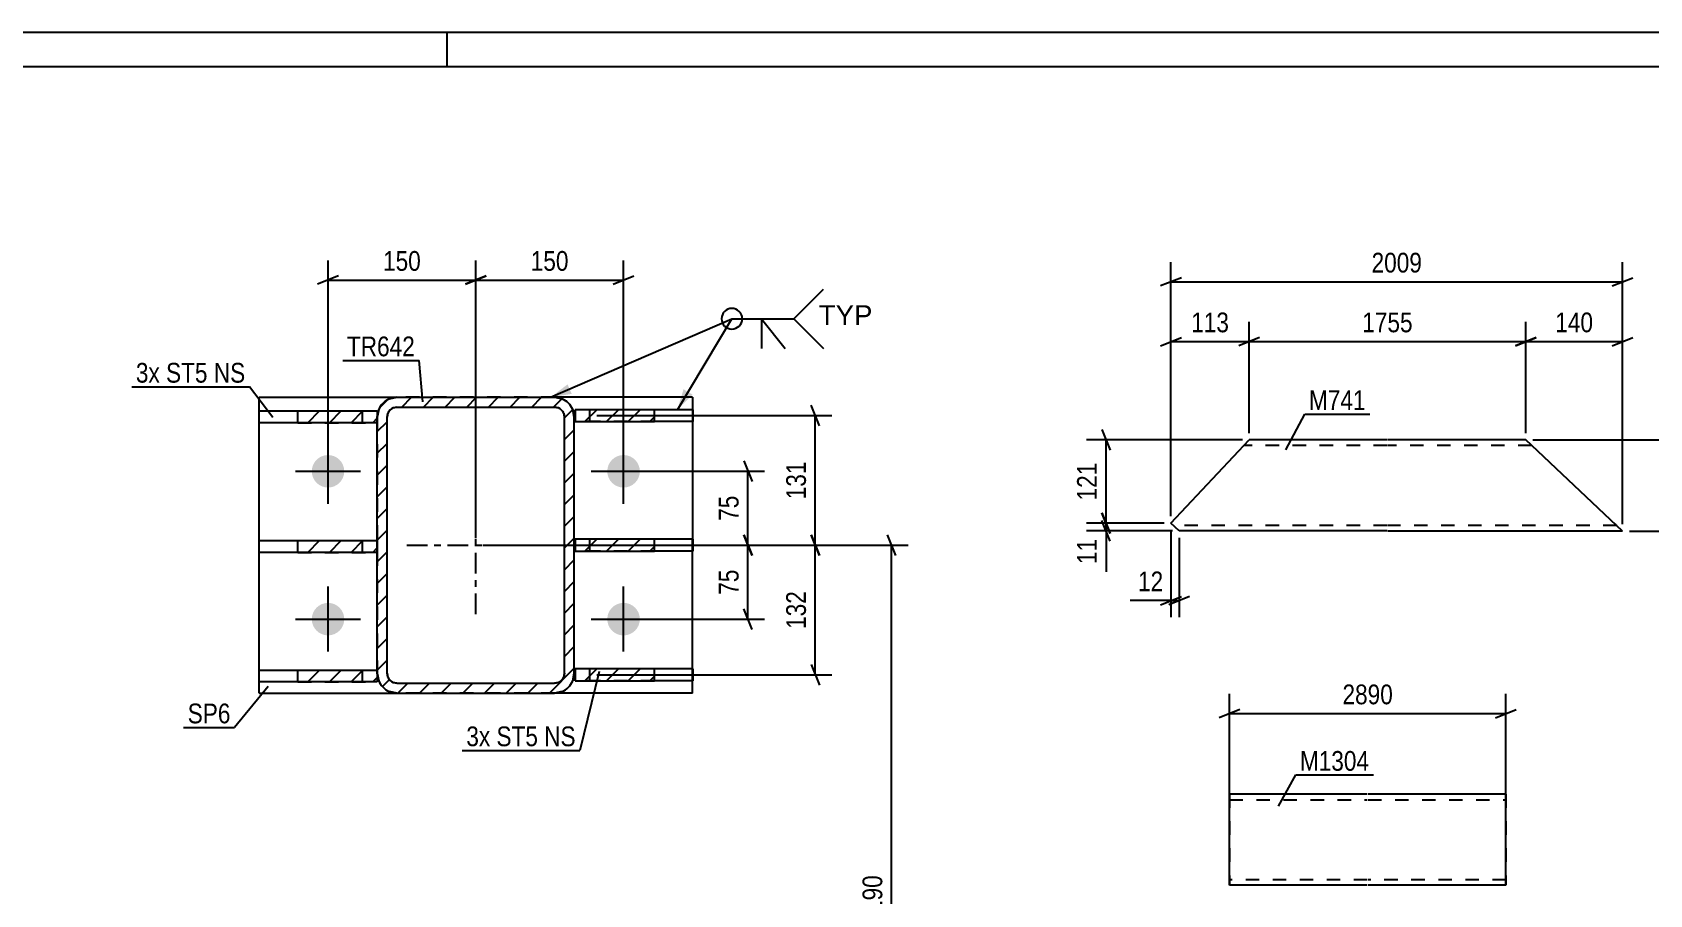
# Model space of a CAD drawing. Header units: millimetres. Extents: x 0 to 841, y 0 to 594.
# Drawn here: x 360.8 to 595.4, y 469 to 594 of the extents above; entities that cross this region are included whole.
import ezdxf

# ---------------------------------------------------------------- set-up
doc = ezdxf.new("R2010")
doc.units = ezdxf.units.MM
doc.linetypes.add('DXK_LINE_DOT2', pattern=[3.9198, 1.9599, -1.9599])
doc.linetypes.add('DXK_LINE_DOT3', pattern=[5.9187, 2.979, -0.9799, 0.9799, -0.9799])
doc.styles.add('Arial', font='ARIAL.TTF', dxfattribs={"height": 0.2})
doc.styles.add('Arial Narrow', font='ARIALN.TTF', dxfattribs={"height": 0.2})

# ---------------------------------------------------------------- blocks, each defined once
blk = doc.blocks.new('Unknown-761543589-1133 - 10020')
at = {"color": 5, "linetype": 'Continuous'}
for p, q in [((841, 594), (0, 594)), ((421, 589), (421, 594)), ((836, 589), (5, 589))]:
    blk.add_line(p, q, dxfattribs=at)
blk = doc.blocks.new('Part-761543589-3936 - 3918')
at = {"color": 2, "linetype": 'Continuous'}
for p, q in [((393.7, 498.24), (393.7, 541.1)), ((393.7, 541.1), (413.7, 541.1)), ((456.56, 541.1), (436.56, 541.1)), ((456.56, 541.1), (456.56, 539.31)), ((456.56, 537.6), (456.56, 520.52)), ((456.56, 501.74), (456.56, 518.81)), ((456.56, 498.24), (456.56, 500.02)), ((393.7, 498.24), (413.7, 498.24)), ((456.56, 498.24), (436.56, 498.24))]:
    blk.add_line(p, q, dxfattribs=at)
at = {"color": 7, "linetype": 'DXK_LINE_DOT2'}
for p, q in [((436.56, 541.1), (413.7, 541.1)), ((456.56, 541.1), (456.56, 518.81)), ((456.56, 539.31), (456.56, 537.6)), ((456.56, 518.81), (456.56, 520.52)), ((456.56, 500.02), (456.56, 501.74)), ((436.56, 498.24), (413.7, 498.24))]:
    blk.add_line(p, q, dxfattribs=at)
blk = doc.blocks.new('Part-761543589-4037 - 3918')
at = {"linetype": 'Continuous'}
h = blk.add_hatch(dxfattribs=at)
h.set_pattern_fill('', scale=0.7, style=0, pattern_type=0)
h.set_pattern_definition([(45, (439.2006, 539.3332), (-1.57154, 1.57154), [])])
h.paths.add_polyline_path([(439.42, 538.24), (439.2, 539.33), (438.58, 540.26), (437.65, 540.88), (436.56, 541.1), (413.7, 541.1), (412.61, 540.88), (411.68, 540.26), (411.06, 539.33), (410.85, 538.24), (410.85, 501.1), (411.06, 500), (411.68, 499.08), (412.61, 498.46), (413.7, 498.24), (436.56, 498.24), (437.65, 498.46), (438.58, 499.08), (439.2, 500), (439.42, 501.1)])
h.paths.add_polyline_path([(437.88, 500.55), (437.57, 500.09), (437.11, 499.78), (436.56, 499.67), (413.7, 499.67), (413.16, 499.78), (412.69, 500.09), (412.38, 500.55), (412.28, 501.1), (412.28, 538.24), (412.38, 538.79), (412.69, 539.25), (413.16, 539.56), (413.7, 539.67), (436.56, 539.67), (437.11, 539.56), (437.57, 539.25), (437.88, 538.79), (437.99, 538.24), (437.99, 501.1)])
at = {"color": 7, "linetype": 'DXK_LINE_DOT2'}
for p, q in [((412.61, 540.88), (413.7, 541.1)), ((413.7, 539.67), (413.16, 539.56)), ((413.7, 541.1), (436.56, 541.1)), ((413.7, 539.67), (436.56, 539.67)), ((436.56, 541.1), (437.65, 540.88)), ((437.11, 539.56), (436.56, 539.67)), ((410.85, 538.24), (411.06, 539.33)), ((410.85, 538.24), (410.85, 501.1)), ((412.38, 538.79), (412.28, 538.24)), ((412.28, 501.1), (412.28, 538.24)), ((437.99, 538.24), (437.88, 538.79)), ((437.99, 501.1), (437.99, 538.24)), ((439.2, 539.33), (439.42, 538.24)), ((439.42, 501.1), (439.42, 538.24)), ((411.06, 500), (410.85, 501.1)), ((412.28, 501.1), (412.38, 500.55)), ((413.16, 499.78), (413.7, 499.67)), ((413.7, 499.67), (436.56, 499.67)), ((436.56, 499.67), (437.11, 499.78)), ((437.88, 500.55), (437.99, 501.1)), ((439.42, 501.1), (439.2, 500)), ((413.7, 498.24), (412.61, 498.46)), ((413.7, 498.24), (436.56, 498.24)), ((437.65, 498.46), (436.56, 498.24))]:
    blk.add_line(p, q, dxfattribs=at)
at = {"color": 2, "linetype": 'Continuous'}
for p, q in [((413.7, 541.1), (412.61, 540.88)), ((413.16, 539.56), (413.7, 539.67)), ((413.7, 541.1), (436.56, 541.1)), ((413.7, 539.67), (436.56, 539.67)), ((437.65, 540.88), (436.56, 541.1)), ((436.56, 539.67), (437.11, 539.56)), ((411.06, 539.33), (410.85, 538.24)), ((410.85, 501.1), (410.85, 538.24)), ((412.28, 538.24), (412.38, 538.79)), ((412.28, 501.1), (412.28, 538.24)), ((437.88, 538.79), (437.99, 538.24)), ((437.99, 501.1), (437.99, 538.24)), ((439.42, 538.24), (439.2, 539.33)), ((439.42, 501.1), (439.42, 538.24)), ((410.85, 501.1), (411.06, 500)), ((412.38, 500.55), (412.28, 501.1)), ((413.7, 499.67), (413.16, 499.78)), ((413.7, 499.67), (436.56, 499.67)), ((437.11, 499.78), (436.56, 499.67)), ((437.99, 501.1), (437.88, 500.55)), ((439.2, 500), (439.42, 501.1)), ((412.61, 498.46), (413.7, 498.24)), ((413.7, 498.24), (436.56, 498.24)), ((436.56, 498.24), (437.65, 498.46))]:
    blk.add_line(p, q, dxfattribs=at)
at = {"color": 7, "linetype": 'DXK_LINE_DOT3'}
for p, q in [((425.13, 509.67), (425.13, 529.67)), ((415.13, 519.67), (435.13, 519.67))]:
    blk.add_line(p, q, dxfattribs=at)
at = {"color": 7, "linetype": 'DXK_LINE_DOT2'}
for centre, radius, start, end in [((413.7, 538.24), 2.86, 112.5, 157.5), ((413.7, 538.24), 1.43, 112.5, 157.5), ((436.56, 538.24), 1.43, 22.5, 67.5), ((436.56, 538.24), 2.86, 22.5, 67.5), ((413.7, 501.1), 2.86, 202.5, 247.5), ((413.7, 501.1), 1.43, 202.5, 247.5), ((436.56, 501.1), 1.43, 292.5, 337.5), ((436.56, 501.1), 2.86, 292.5, 337.5)]:
    blk.add_arc(centre, radius, start, end, dxfattribs=at)
at = {"color": 2, "linetype": 'Continuous'}
for centre, radius, start, end in [((413.7, 538.24), 2.86, 112.5, 157.5), ((413.7, 538.24), 1.43, 112.5, 157.5), ((436.56, 538.24), 1.43, 22.5, 67.5), ((436.56, 538.24), 2.86, 22.5, 67.5), ((413.7, 501.1), 2.86, 202.5, 247.5), ((413.7, 501.1), 1.43, 202.5, 247.5), ((436.56, 501.1), 1.43, 292.5, 337.5), ((436.56, 501.1), 2.86, 292.5, 337.5)]:
    blk.add_arc(centre, radius, start, end, dxfattribs=at)
blk = doc.blocks.new('Part-761543589-4013 - 3918')
at = {"linetype": 'Continuous'}
h = blk.add_hatch(dxfattribs=at)
h.set_pattern_fill('', scale=0.7, style=0, pattern_type=0)
h.set_pattern_definition([(45, (439.528, 520.5248), (-1.57154, 1.57154), [])])
h.paths.add_polyline_path([(451.04, 520.52), (439.53, 520.52), (439.53, 518.81), (451.04, 518.81)])
at = {"color": 7, "linetype": 'DXK_LINE_DOT2'}
for p, q in [((439.53, 518.81), (439.53, 520.52)), ((451.04, 520.52), (439.53, 520.52)), ((451.04, 518.81), (439.53, 518.81)), ((441.67, 518.81), (441.67, 520.52))]:
    blk.add_line(p, q, dxfattribs=at)
at = {"color": 2, "linetype": 'Continuous'}
for p, q in [((451.04, 520.52), (439.53, 520.52)), ((439.53, 520.52), (439.53, 518.81)), ((439.53, 518.81), (451.04, 518.81)), ((456.67, 520.52), (451.04, 520.52)), ((451.04, 518.81), (451.04, 520.52)), ((456.67, 518.81), (451.04, 518.81)), ((456.67, 518.81), (456.67, 520.52))]:
    blk.add_line(p, q, dxfattribs=at)
blk = doc.blocks.new('Bolt-761543589-4026 - 3918')
at = {"linetype": 'Continuous'}
for points in [[(401.35, 530.38, -1), (406.06, 530.38, -1)], [(444.2, 530.38, -1), (448.92, 530.38, -1)], [(401.35, 508.95, -1), (406.06, 508.95, -1)], [(444.2, 508.95, -1), (448.92, 508.95, -1)]]:
    blk.add_hatch(color=1, dxfattribs=at).paths.add_polyline_path(points)
at = {"color": 1, "linetype": 'Continuous'}
for p, q in [((403.7, 525.67), (403.7, 535.1)), ((446.56, 525.67), (446.56, 535.1)), ((398.99, 530.38), (408.42, 530.38)), ((441.85, 530.38), (451.28, 530.38)), ((403.7, 504.24), (403.7, 513.67)), ((446.56, 504.24), (446.56, 513.67)), ((398.99, 508.95), (408.42, 508.95)), ((441.85, 508.95), (451.28, 508.95))]:
    blk.add_line(p, q, dxfattribs=at)
blk = doc.blocks.new('Part-761543589-4068 - 3918')
at = {"linetype": 'Continuous'}
h = blk.add_hatch(dxfattribs=at)
h.set_pattern_fill('', scale=0.7, style=0, pattern_type=0)
h.set_pattern_definition([(45, (399.3396, 501.5534), (-1.57154, 1.57154), [])])
h.paths.add_polyline_path([(410.85, 501.55), (399.34, 501.55), (399.34, 499.84), (410.85, 499.84)])
at = {"color": 2, "linetype": 'Continuous'}
for p, q in [((393.7, 501.55), (399.34, 501.55)), ((393.7, 499.84), (393.7, 501.55)), ((399.34, 499.84), (393.7, 499.84)), ((399.34, 501.55), (410.85, 501.55)), ((399.34, 499.84), (399.34, 501.55)), ((410.85, 499.84), (399.34, 499.84)), ((410.85, 501.55), (410.85, 499.84))]:
    blk.add_line(p, q, dxfattribs=at)
at = {"color": 7, "linetype": 'DXK_LINE_DOT2'}
for p, q in [((399.34, 501.55), (410.85, 501.55)), ((399.34, 499.84), (410.85, 499.84)), ((408.7, 499.84), (408.7, 501.55)), ((410.85, 501.55), (410.85, 499.84))]:
    blk.add_line(p, q, dxfattribs=at)
blk = doc.blocks.new('Part-761543589-4073 - 3918')
at = {"linetype": 'Continuous'}
h = blk.add_hatch(dxfattribs=at)
h.set_pattern_fill('', scale=0.7, style=0, pattern_type=0)
h.set_pattern_definition([(45, (399.3396, 539.1248), (-1.57154, 1.57154), [])])
h.paths.add_polyline_path([(410.85, 539.12), (399.34, 539.12), (399.34, 537.41), (410.85, 537.41)])
at = {"color": 2, "linetype": 'Continuous'}
for p, q in [((393.7, 539.12), (399.34, 539.12)), ((393.7, 537.41), (393.7, 539.12)), ((399.34, 537.41), (393.7, 537.41)), ((399.34, 539.12), (410.85, 539.12)), ((399.34, 537.41), (399.34, 539.12)), ((410.85, 537.41), (399.34, 537.41)), ((410.85, 539.12), (410.85, 537.41))]:
    blk.add_line(p, q, dxfattribs=at)
at = {"color": 7, "linetype": 'DXK_LINE_DOT2'}
for p, q in [((399.34, 539.12), (410.85, 539.12)), ((399.34, 537.41), (410.85, 537.41)), ((408.7, 537.41), (408.7, 539.12)), ((410.85, 539.12), (410.85, 537.41))]:
    blk.add_line(p, q, dxfattribs=at)
blk = doc.blocks.new('Part-761543589-4078 - 3918')
at = {"linetype": 'Continuous'}
h = blk.add_hatch(dxfattribs=at)
h.set_pattern_fill('', scale=0.7, style=0, pattern_type=0)
h.set_pattern_definition([(45, (399.3396, 520.3391), (-1.57154, 1.57154), [])])
h.paths.add_polyline_path([(410.85, 520.34), (399.34, 520.34), (399.34, 518.62), (410.85, 518.62)])
at = {"color": 2, "linetype": 'Continuous'}
for p, q in [((393.7, 520.34), (399.34, 520.34)), ((393.7, 518.62), (393.7, 520.34)), ((399.34, 518.62), (393.7, 518.62)), ((399.34, 520.34), (410.85, 520.34)), ((399.34, 518.62), (399.34, 520.34)), ((410.85, 518.62), (399.34, 518.62)), ((410.85, 520.34), (410.85, 518.62))]:
    blk.add_line(p, q, dxfattribs=at)
at = {"color": 7, "linetype": 'DXK_LINE_DOT2'}
for p, q in [((399.34, 520.34), (410.85, 520.34)), ((399.34, 518.62), (410.85, 518.62)), ((408.7, 518.62), (408.7, 520.34)), ((410.85, 520.34), (410.85, 518.62))]:
    blk.add_line(p, q, dxfattribs=at)
blk = doc.blocks.new('Part-761543589-4083 - 3918')
at = {"linetype": 'Continuous'}
h = blk.add_hatch(dxfattribs=at)
h.set_pattern_fill('', scale=0.7, style=0, pattern_type=0)
h.set_pattern_definition([(45, (439.528, 501.7391), (-1.57154, 1.57154), [])])
h.paths.add_polyline_path([(451.04, 501.74), (439.53, 501.74), (439.53, 500.02), (451.04, 500.02)])
at = {"color": 7, "linetype": 'DXK_LINE_DOT2'}
for p, q in [((439.53, 500.02), (439.53, 501.74)), ((451.04, 501.74), (439.53, 501.74)), ((451.04, 500.02), (439.53, 500.02)), ((441.67, 500.02), (441.67, 501.74))]:
    blk.add_line(p, q, dxfattribs=at)
at = {"color": 2, "linetype": 'Continuous'}
for p, q in [((451.04, 501.74), (439.53, 501.74)), ((439.53, 501.74), (439.53, 500.02)), ((439.53, 500.02), (451.04, 500.02)), ((456.67, 501.74), (451.04, 501.74)), ((451.04, 500.02), (451.04, 501.74)), ((456.67, 500.02), (451.04, 500.02)), ((456.67, 500.02), (456.67, 501.74))]:
    blk.add_line(p, q, dxfattribs=at)
blk = doc.blocks.new('Part-761543589-4088 - 3918')
at = {"linetype": 'Continuous'}
h = blk.add_hatch(dxfattribs=at)
h.set_pattern_fill('', scale=0.7, style=0, pattern_type=0)
h.set_pattern_definition([(45, (439.528, 539.3105), (-1.57154, 1.57154), [])])
h.paths.add_polyline_path([(451.04, 539.31), (439.53, 539.31), (439.53, 537.6), (451.04, 537.6)])
at = {"color": 7, "linetype": 'DXK_LINE_DOT2'}
for p, q in [((439.53, 537.6), (439.53, 539.31)), ((451.04, 539.31), (439.53, 539.31)), ((451.04, 537.6), (439.53, 537.6)), ((441.67, 537.6), (441.67, 539.31))]:
    blk.add_line(p, q, dxfattribs=at)
at = {"color": 2, "linetype": 'Continuous'}
for p, q in [((451.04, 539.31), (439.53, 539.31)), ((439.53, 539.31), (439.53, 537.6)), ((439.53, 537.6), (451.04, 537.6)), ((456.67, 539.31), (451.04, 539.31)), ((451.04, 537.6), (451.04, 539.31)), ((456.67, 537.6), (451.04, 537.6)), ((456.67, 537.6), (456.67, 539.31))]:
    blk.add_line(p, q, dxfattribs=at)
blk = doc.blocks.new('Part-761543589-2604 - 2588')
at = {"color": 2, "linetype": 'Continuous'}
for p, q in [((525.95, 522.86), (537.3, 534.93)), ((557.3, 534.93), (537.3, 534.93)), ((577.4, 534.92), (557.4, 534.92)), ((591.44, 521.72), (577.4, 534.92)), ((527.15, 521.73), (525.95, 522.86)), ((557.3, 521.73), (527.15, 521.73)), ((591.44, 521.72), (557.4, 521.72))]:
    blk.add_line(p, q, dxfattribs=at)
at = {"color": 7, "linetype": 'DXK_LINE_DOT2'}
for p, q in [((557.3, 534.13), (536.55, 534.13)), ((578.25, 534.12), (557.4, 534.12)), ((557.3, 522.53), (526.3, 522.53)), ((590.59, 522.52), (557.4, 522.52)), ((590.34, 522.76), (590.39, 522.71)), ((590.52, 522.59), (590.59, 522.52))]:
    blk.add_line(p, q, dxfattribs=at)
blk = doc.blocks.new('Part-761543589-2388 - 2372')
at = {"color": 2, "linetype": 'Continuous'}
for p, q in [((534.42, 470.37), (534.42, 483.57)), ((534.42, 483.57), (534.42, 483.57)), ((554.42, 483.57), (534.42, 483.57)), ((574.52, 483.57), (554.52, 483.57)), ((574.52, 470.37), (574.52, 483.57)), ((534.42, 470.37), (534.42, 470.37)), ((554.42, 470.37), (534.42, 470.37)), ((574.52, 470.37), (554.52, 470.37))]:
    blk.add_line(p, q, dxfattribs=at)
at = {"color": 7, "linetype": 'DXK_LINE_DOT2'}
for p, q in [((534.42, 483.57), (534.42, 470.37)), ((574.52, 483.57), (574.52, 483.57)), ((574.52, 483.57), (574.52, 470.37)), ((534.42, 482.77), (534.42, 482.77)), ((534.42, 482.77), (554.42, 482.77)), ((554.52, 482.77), (574.52, 482.77)), ((534.42, 471.17), (534.42, 471.17)), ((554.42, 471.17), (534.42, 471.17)), ((574.52, 471.17), (554.52, 471.17)), ((574.52, 470.37), (574.52, 470.37))]:
    blk.add_line(p, q, dxfattribs=at)
blk = doc.blocks.new('StraightDimension-761543589-8676 - 3918')
at = {"color": 7, "linetype": 'Continuous'}
for p, q in [((403.7, 531.38), (403.7, 560.94)), ((425.13, 520.67), (425.13, 560.94)), ((405.2, 558.69), (402.2, 557.49)), ((423.63, 557.49), (426.63, 558.69)), ((403.7, 558.09), (425.13, 558.09))]:
    blk.add_line(p, q, dxfattribs=at)
at = {"color": 0}
blk.add_wipeout([(417.76, 558.84), (417.76, 563.04), (411.08, 563.04), (411.08, 558.84)], dxfattribs=at)
at = {"color": 3, "style": 'Arial Narrow'}
blk.add_text('150', height=2.863, dxfattribs=at).set_placement((411.68, 559.44))
blk = doc.blocks.new('StraightDimension-761543589-4115 - 3918')
at = {"color": 7, "linetype": 'Continuous'}
for p, q in [((486.03, 518.17), (484.83, 521.17)), ((426.13, 519.67), (487.83, 519.67)), ((485.43, 416.71), (485.43, 519.67)), ((484.83, 418.21), (486.03, 415.21)), ((426.13, 416.71), (487.83, 416.71))]:
    blk.add_line(p, q, dxfattribs=at)
at = {"color": 0}
blk.add_wipeout([(484.68, 472.45), (480.48, 472.45), (480.48, 463.93), (484.68, 463.93)], dxfattribs=at)
at = {"color": 3, "style": 'Arial Narrow'}
blk.add_text('3190', height=2.863, rotation=90.0002, dxfattribs=at).set_placement((484.08, 464.53))
blk = doc.blocks.new('StraightDimension-761543589-4132 - 3918')
at = {"color": 7, "linetype": 'Continuous'}
for p, q in [((474.96, 518.17), (473.76, 521.17)), ((440.53, 519.67), (476.76, 519.67)), ((474.36, 500.88), (474.36, 519.67)), ((473.76, 502.38), (474.96, 499.38)), ((442.67, 500.88), (476.76, 500.88))]:
    blk.add_line(p, q, dxfattribs=at)
at = {"color": 0}
blk.add_wipeout([(473.61, 513.62), (469.41, 513.62), (469.41, 506.93), (473.61, 506.93)], dxfattribs=at)
at = {"color": 3, "style": 'Arial Narrow'}
blk.add_text('132', height=2.863, rotation=90.0002, dxfattribs=at).set_placement((473.01, 507.53))
blk = doc.blocks.new('StraightDimension-761543589-4333 - 3918')
at = {"color": 7, "linetype": 'Continuous'}
for p, q in [((447.56, 530.38), (466.99, 530.38)), ((463.99, 531.88), (465.19, 528.88)), ((464.59, 519.67), (464.59, 530.38)), ((465.19, 518.17), (463.99, 521.17)), ((426.13, 519.67), (466.99, 519.67))]:
    blk.add_line(p, q, dxfattribs=at)
at = {"color": 0}
blk.add_wipeout([(463.84, 527.45), (459.64, 527.45), (459.64, 522.6), (463.84, 522.6)], dxfattribs=at)
at = {"color": 3, "style": 'Arial Narrow'}
blk.add_text('75', height=2.863, rotation=90.0002, dxfattribs=at).set_placement((463.24, 523.2))
blk = doc.blocks.new('StraightDimension-761543589-4127 - 3918')
at = {"color": 7, "linetype": 'Continuous'}
for p, q in [((474.96, 536.95), (473.76, 539.95)), ((442.67, 538.45), (476.76, 538.45)), ((474.36, 519.67), (474.36, 538.45)), ((473.76, 521.17), (474.96, 518.17)), ((440.53, 519.67), (476.76, 519.67))]:
    blk.add_line(p, q, dxfattribs=at)
at = {"color": 0}
blk.add_wipeout([(473.61, 532.4), (469.41, 532.4), (469.41, 525.72), (473.61, 525.72)], dxfattribs=at)
at = {"color": 3, "style": 'Arial Narrow'}
blk.add_text('131', height=2.863, rotation=90.0002, dxfattribs=at).set_placement((473.01, 526.32))
blk = doc.blocks.new('StraightDimension-761543589-8675 - 3918')
at = {"color": 7, "linetype": 'Continuous'}
for p, q in [((425.13, 520.67), (425.13, 560.94)), ((446.56, 531.38), (446.56, 560.94)), ((426.63, 558.69), (423.63, 557.49)), ((445.06, 557.49), (448.06, 558.69)), ((425.13, 558.09), (446.56, 558.09))]:
    blk.add_line(p, q, dxfattribs=at)
at = {"color": 0}
blk.add_wipeout([(439.19, 558.84), (439.19, 563.04), (432.5, 563.04), (432.5, 558.84)], dxfattribs=at)
at = {"color": 3, "style": 'Arial Narrow'}
blk.add_text('150', height=2.863, dxfattribs=at).set_placement((433.1, 559.44))
blk = doc.blocks.new('StraightDimension-761543589-4321 - 3918')
at = {"color": 7, "linetype": 'Continuous'}
for p, q in [((463.99, 521.17), (465.19, 518.17)), ((426.13, 519.67), (466.99, 519.67)), ((464.59, 508.95), (464.59, 519.67)), ((447.56, 508.95), (466.99, 508.95)), ((465.19, 507.45), (463.99, 510.45))]:
    blk.add_line(p, q, dxfattribs=at)
at = {"color": 0}
blk.add_wipeout([(463.84, 516.74), (459.64, 516.74), (459.64, 511.88), (463.84, 511.88)], dxfattribs=at)
at = {"color": 3, "style": 'Arial Narrow'}
blk.add_text('75', height=2.863, rotation=90.0002, dxfattribs=at).set_placement((463.24, 512.48))
blk = doc.blocks.new('StraightDimension-761543589-2697 - 2588')
at = {"color": 7, "linetype": 'Continuous'}
for p, q in [((525.95, 523.86), (525.95, 560.69)), ((591.44, 522.72), (591.44, 560.69)), ((527.45, 558.44), (524.45, 557.24)), ((589.94, 557.24), (592.94, 558.44)), ((525.95, 557.84), (591.44, 557.84))]:
    blk.add_line(p, q, dxfattribs=at)
at = {"color": 0}
blk.add_wipeout([(562.95, 558.59), (562.95, 562.79), (554.44, 562.79), (554.44, 558.59)], dxfattribs=at)
at = {"color": 3, "style": 'Arial Narrow'}
blk.add_text('2009', height=2.863, dxfattribs=at).set_placement((555.04, 559.19))
blk = doc.blocks.new('StraightDimension-761543589-8928 - 2588')
at = {"color": 7, "linetype": 'Continuous'}
for p, q in [((536.3, 534.93), (513.69, 534.93)), ((515.94, 536.43), (517.14, 533.43)), ((516.54, 522.86), (516.54, 534.93)), ((517.14, 521.36), (515.94, 524.36)), ((524.95, 522.86), (513.69, 522.86))]:
    blk.add_line(p, q, dxfattribs=at)
at = {"color": 0}
blk.add_wipeout([(515.79, 532.23), (511.59, 532.23), (511.59, 525.55), (515.79, 525.55)], dxfattribs=at)
at = {"color": 3, "style": 'Arial Narrow'}
blk.add_text('121', height=2.863, rotation=90.0002, dxfattribs=at).set_placement((515.19, 526.15))
blk = doc.blocks.new('StraightDimension-761543589-2708 - 2588')
at = {"color": 7, "linetype": 'Continuous'}
for p, q in [((525.95, 521.86), (525.95, 509.24)), ((527.15, 520.73), (527.15, 509.24)), ((524.45, 511.04), (527.45, 512.24)), ((528.65, 512.24), (525.65, 511.04)), ((525.95, 511.64), (527.15, 511.64))]:
    blk.add_line(p, q, dxfattribs=at)
at = {"color": 0}
blk.add_wipeout([(525.43, 512.39), (525.43, 516.59), (520.57, 516.59), (520.57, 512.39)], dxfattribs=at)
at = {"color": 7, "linetype": 'Continuous'}
blk.add_line((525.95, 511.64), (520.04, 511.64), dxfattribs=at)
blk.add_line((525.95, 511.64), (520.04, 511.64), dxfattribs=at)
at = {"color": 3, "style": 'Arial Narrow'}
blk.add_text('12', height=2.863, dxfattribs=at).set_placement((521.17, 512.99))
blk = doc.blocks.new('StraightDimension-761543589-2636 - 2588')
at = {"color": 7, "linetype": 'Continuous'}
for p, q in [((525.95, 523.86), (525.95, 552.03)), ((537.3, 535.93), (537.3, 552.03)), ((524.45, 548.58), (527.45, 549.78)), ((525.95, 549.18), (537.3, 549.18)), ((538.8, 549.78), (535.8, 548.58))]:
    blk.add_line(p, q, dxfattribs=at)
at = {"color": 0}
blk.add_wipeout([(534.97, 549.93), (534.97, 554.13), (528.28, 554.13), (528.28, 549.93)], dxfattribs=at)
at = {"color": 3, "style": 'Arial Narrow'}
blk.add_text('113', height=2.863, dxfattribs=at).set_placement((528.88, 550.53))
blk = doc.blocks.new('StraightDimension-761543589-2620 - 2588')
at = {"color": 7, "linetype": 'Continuous'}
for p, q in [((537.3, 535.93), (537.3, 552.03)), ((577.4, 535.92), (577.4, 552.03)), ((538.8, 549.78), (535.8, 548.58)), ((537.3, 549.18), (577.4, 549.18)), ((575.9, 548.58), (578.9, 549.78))]:
    blk.add_line(p, q, dxfattribs=at)
at = {"color": 0}
blk.add_wipeout([(561.61, 549.93), (561.61, 554.13), (553.09, 554.13), (553.09, 549.93)], dxfattribs=at)
at = {"color": 3, "style": 'Arial Narrow'}
blk.add_text('1755', height=2.863, dxfattribs=at).set_placement((553.69, 550.53))
blk = doc.blocks.new('StraightDimension-761543589-2607 - 2588')
at = {"color": 7, "linetype": 'Continuous'}
for p, q in [((577.4, 535.92), (577.4, 552.03)), ((591.44, 522.72), (591.44, 552.03)), ((578.9, 549.78), (575.9, 548.58)), ((577.4, 549.18), (591.44, 549.18)), ((589.94, 548.58), (592.94, 549.78))]:
    blk.add_line(p, q, dxfattribs=at)
at = {"color": 0}
blk.add_wipeout([(587.76, 549.93), (587.76, 554.13), (581.08, 554.13), (581.08, 549.93)], dxfattribs=at)
at = {"color": 3, "style": 'Arial Narrow'}
blk.add_text('140', height=2.863, dxfattribs=at).set_placement((581.68, 550.53))
blk = doc.blocks.new('StraightDimension-761543589-2650 - 2588')
at = {"color": 7, "linetype": 'Continuous'}
for p, q in [((578.4, 534.92), (603.84, 534.92)), ((602.04, 533.42), (600.84, 536.42)), ((601.44, 521.72), (601.44, 534.92)), ((600.84, 523.22), (602.04, 520.22)), ((592.44, 521.72), (603.84, 521.72))]:
    blk.add_line(p, q, dxfattribs=at)
at = {"color": 0}
blk.add_wipeout([(600.69, 531.67), (596.49, 531.67), (596.49, 524.98), (600.69, 524.98)], dxfattribs=at)
at = {"color": 3, "style": 'Arial Narrow'}
blk.add_text('132', height=2.863, rotation=90.0002, dxfattribs=at).set_placement((600.09, 525.58))
blk = doc.blocks.new('StraightDimension-761543589-8929 - 2588')
at = {"color": 7, "linetype": 'Continuous'}
for p, q in [((515.94, 524.36), (517.14, 521.36)), ((517.14, 520.23), (515.94, 523.23)), ((524.95, 522.86), (513.69, 522.86)), ((526.15, 521.73), (513.69, 521.73)), ((516.54, 521.73), (516.54, 522.86))]:
    blk.add_line(p, q, dxfattribs=at)
at = {"color": 0}
blk.add_wipeout([(515.79, 521.2), (511.59, 521.2), (511.59, 516.34), (515.79, 516.34)], dxfattribs=at)
at = {"color": 7, "linetype": 'Continuous'}
blk.add_line((516.54, 521.73), (516.54, 515.82), dxfattribs=at)
blk.add_line((516.54, 521.73), (516.54, 515.82), dxfattribs=at)
at = {"color": 3, "style": 'Arial Narrow'}
blk.add_text('11', height=2.863, rotation=90.0002, dxfattribs=at).set_placement((515.19, 516.94))
blk = doc.blocks.new('StraightDimension-761543589-2391 - 2372')
at = {"color": 7, "linetype": 'Continuous'}
for p, q in [((534.42, 471.37), (534.42, 498.11)), ((574.52, 471.37), (574.52, 498.11)), ((535.92, 495.86), (532.92, 494.66)), ((534.42, 495.26), (574.52, 495.26)), ((573.02, 494.66), (576.02, 495.86))]:
    blk.add_line(p, q, dxfattribs=at)
at = {"color": 0}
blk.add_wipeout([(558.73, 496.01), (558.73, 500.21), (550.22, 500.21), (550.22, 496.01)], dxfattribs=at)
at = {"color": 3, "style": 'Arial Narrow'}
blk.add_text('2890', height=2.863, dxfattribs=at).set_placement((550.82, 496.61))
blk = doc.blocks.new('MarkSet-761543589-4482 - 3918')
at = {"color": 0}
blk.add_wipeout([(379.31, 543.23), (379.31, 546.23), (375.84, 546.23), (375.84, 543.23)], dxfattribs=at)
blk.add_wipeout([(379.31, 543.23), (379.31, 546.23), (375.84, 546.23), (375.84, 543.23)], dxfattribs=at)
blk.add_wipeout([(386.24, 543.23), (386.24, 546.23), (380.21, 546.23), (380.21, 543.23)], dxfattribs=at)
blk.add_wipeout([(386.24, 543.23), (386.24, 546.23), (380.21, 546.23), (380.21, 543.23)], dxfattribs=at)
at = {"color": 3, "style": 'Arial Narrow'}
blk.add_text('3x', height=2.863, dxfattribs=at).set_placement((375.84, 543.23))
at = {"color": 0}
blk.add_wipeout([(391.7, 543.23), (391.7, 546.23), (387.14, 546.23), (387.14, 543.23)], dxfattribs=at)
blk.add_wipeout([(391.7, 543.23), (391.7, 546.23), (387.14, 546.23), (387.14, 543.23)], dxfattribs=at)
at = {"color": 30, "linetype": 'Continuous'}
for p in [(375.24, 542.63), (395.72, 538.19)]:
    blk.add_line(p, (392.3, 542.63), dxfattribs=at)
at = {"color": 3, "style": 'Arial Narrow'}
for s, p in [('ST5', (380.21, 543.23)), ('NS', (387.14, 543.23))]:
    blk.add_text(s, height=2.863, dxfattribs=at).set_placement(p)
blk = doc.blocks.new('Mark-761543589-3932 - 3918')
at = {"color": 0}
blk.add_wipeout([(389.56, 493.85), (389.56, 496.85), (383.35, 496.85), (383.35, 493.85)], dxfattribs=at)
blk.add_wipeout([(389.56, 493.85), (389.56, 496.85), (383.35, 496.85), (383.35, 493.85)], dxfattribs=at)
at = {"color": 30, "linetype": 'Continuous'}
for p in [(395.03, 499.17), (382.75, 493.25)]:
    blk.add_line(p, (390.16, 493.25), dxfattribs=at)
at = {"color": 3, "style": 'Arial Narrow'}
blk.add_text('SP6', height=2.863, dxfattribs=at).set_placement((383.35, 493.85))
blk = doc.blocks.new('Mark-761543589-4033 - 3918')
at = {"color": 0}
blk.add_wipeout([(416.31, 547.05), (416.31, 550.05), (406.44, 550.05), (406.44, 547.05)], dxfattribs=at)
blk.add_wipeout([(416.31, 547.05), (416.31, 550.05), (406.44, 550.05), (406.44, 547.05)], dxfattribs=at)
at = {"color": 30, "linetype": 'Continuous'}
for p in [(405.84, 546.45), (417.45, 540.45)]:
    blk.add_line(p, (416.91, 546.45), dxfattribs=at)
at = {"color": 3, "style": 'Arial Narrow'}
blk.add_text('TR642', height=2.863, dxfattribs=at).set_placement((406.44, 547.05))
blk = doc.blocks.new('MarkSet-761543589-4475 - 3918')
at = {"color": 0}
blk.add_wipeout([(427.23, 490.53), (427.23, 493.53), (423.76, 493.53), (423.76, 490.53)], dxfattribs=at)
blk.add_wipeout([(427.23, 490.53), (427.23, 493.53), (423.76, 493.53), (423.76, 490.53)], dxfattribs=at)
blk.add_wipeout([(434.15, 490.53), (434.15, 493.53), (428.13, 493.53), (428.13, 490.53)], dxfattribs=at)
blk.add_wipeout([(434.15, 490.53), (434.15, 493.53), (428.13, 493.53), (428.13, 490.53)], dxfattribs=at)
at = {"color": 3, "style": 'Arial Narrow'}
blk.add_text('3x', height=2.863, dxfattribs=at).set_placement((423.76, 490.53))
at = {"color": 0}
blk.add_wipeout([(439.62, 490.53), (439.62, 493.53), (435.05, 493.53), (435.05, 490.53)], dxfattribs=at)
blk.add_wipeout([(439.62, 490.53), (439.62, 493.53), (435.05, 493.53), (435.05, 490.53)], dxfattribs=at)
at = {"color": 30, "linetype": 'Continuous'}
for p in [(443, 501.35), (423.16, 489.93)]:
    blk.add_line(p, (440.22, 489.93), dxfattribs=at)
at = {"color": 3, "style": 'Arial Narrow'}
for s, p in [('ST5', (428.13, 490.53)), ('NS', (435.05, 490.53))]:
    blk.add_text(s, height=2.863, dxfattribs=at).set_placement(p)
blk = doc.blocks.new('WeldMark-761543589-4345 - 3918')
at = {"linetype": 'Continuous'}
for points in [[(439.04, 541.6), (435.99, 541.1), (438.44, 542.98)], [(456.55, 541.5), (454.36, 539.31), (455.26, 542.27)]]:
    blk.add_hatch(color=30, dxfattribs=at).paths.add_polyline_path(points)
at = {"color": 30, "linetype": 'Continuous'}
for p, q in [((435.99, 541.1), (462.27, 552.49)), ((454.36, 539.31), (462.27, 552.49)), ((462.27, 552.49), (471.27, 552.49))]:
    blk.add_line(p, q, dxfattribs=at)
at = {"color": 3, "linetype": 'Continuous'}
for q in [(469.98, 548.2), (466.55, 548.2)]:
    blk.add_line((466.55, 552.49), q, dxfattribs=at)
for start, end in [(90, 270), (270, 90)]:
    blk.add_arc((462.27, 552.49), 1.5, start, end, dxfattribs=at)
at = {"color": 0, "linetype": 'Continuous'}
blk.add_wipeout([(482.64, 551.59), (482.64, 554.59), (474.87, 554.59), (474.87, 551.59)], dxfattribs=at)
blk.add_wipeout([(482.64, 551.59), (482.64, 554.59), (474.87, 554.59), (474.87, 551.59)], dxfattribs=at)
at = {"color": 3, "linetype": 'Continuous'}
for q in [(475.55, 556.77), (475.55, 548.2)]:
    blk.add_line((471.27, 552.49), q, dxfattribs=at)
at = {"color": 3, "linetype": 'Continuous', "style": 'Arial'}
blk.add_text('TYP', height=2.865, dxfattribs=at).set_placement((474.87, 551.59))
blk = doc.blocks.new('Mark-761543589-2600 - 2588')
at = {"color": 0}
blk.add_wipeout([(554.17, 539.25), (554.17, 542.25), (545.95, 542.25), (545.95, 539.25)], dxfattribs=at)
blk.add_wipeout([(554.17, 539.25), (554.17, 542.25), (545.95, 542.25), (545.95, 539.25)], dxfattribs=at)
at = {"color": 30, "linetype": 'Continuous'}
for p, q in [((542.59, 533.5), (545.35, 538.65)), ((545.35, 538.65), (554.77, 538.65))]:
    blk.add_line(p, q, dxfattribs=at)
at = {"color": 3, "style": 'Arial Narrow'}
blk.add_text('M741', height=2.863, dxfattribs=at).set_placement((545.95, 539.25))
blk = doc.blocks.new('Mark-761543589-2384 - 2372')
at = {"color": 0}
blk.add_wipeout([(554.7, 486.97), (554.7, 489.97), (544.64, 489.97), (544.64, 486.97)], dxfattribs=at)
blk.add_wipeout([(554.7, 486.97), (554.7, 489.97), (544.64, 489.97), (544.64, 486.97)], dxfattribs=at)
at = {"color": 30, "linetype": 'Continuous'}
for p, q in [((541.54, 481.86), (544.04, 486.37)), ((544.04, 486.37), (555.3, 486.37))]:
    blk.add_line(p, q, dxfattribs=at)
at = {"color": 3, "style": 'Arial Narrow'}
blk.add_text('M1304', height=2.863, dxfattribs=at).set_placement((544.64, 486.97))

msp = doc.modelspace()

# ---------------------------------------------------------------- block references
for name in ['Unknown-761543589-1133 - 10020', 'Part-761543589-3936 - 3918', 'Part-761543589-4037 - 3918', 'Part-761543589-4073 - 3918', 'Part-761543589-4088 - 3918', 'Bolt-761543589-4026 - 3918', 'Part-761543589-2604 - 2588', 'Part-761543589-4078 - 3918', 'Part-761543589-4013 - 3918', 'Part-761543589-4068 - 3918', 'Part-761543589-4083 - 3918', 'Part-761543589-2388 - 2372']:
    msp.add_blockref(name, (0, 0))

# ---------------------------------------------------------------- next in the draw order: block references
for name in ['StraightDimension-761543589-8676 - 3918', 'StraightDimension-761543589-2697 - 2588', 'MarkSet-761543589-4482 - 3918', 'StraightDimension-761543589-2391 - 2372', 'Mark-761543589-3932 - 3918']:
    msp.add_blockref(name, (0, 0))

# ---------------------------------------------------------------- next in the draw order: block references
for name in ['Mark-761543589-4033 - 3918', 'StraightDimension-761543589-8928 - 2588', 'StraightDimension-761543589-4115 - 3918', 'Mark-761543589-2384 - 2372']:
    msp.add_blockref(name, (0, 0))

# ---------------------------------------------------------------- next in the draw order: block references
for name in ['StraightDimension-761543589-2636 - 2588', 'StraightDimension-761543589-4132 - 3918', 'StraightDimension-761543589-2708 - 2588']:
    msp.add_blockref(name, (0, 0))

# ---------------------------------------------------------------- next in the draw order: block references
for name in ['StraightDimension-761543589-2620 - 2588', 'StraightDimension-761543589-4333 - 3918', 'StraightDimension-761543589-8929 - 2588', 'MarkSet-761543589-4475 - 3918']:
    msp.add_blockref(name, (0, 0))

# ---------------------------------------------------------------- next in the draw order: block references
for name in ['StraightDimension-761543589-2607 - 2588', 'Mark-761543589-2600 - 2588', 'StraightDimension-761543589-4127 - 3918']:
    msp.add_blockref(name, (0, 0))

# ---------------------------------------------------------------- next in the draw order: block references
for name in ['StraightDimension-761543589-8675 - 3918', 'StraightDimension-761543589-2650 - 2588']:
    msp.add_blockref(name, (0, 0))

# ---------------------------------------------------------------- next in the draw order: block references
for name in ['WeldMark-761543589-4345 - 3918', 'StraightDimension-761543589-4321 - 3918']:
    msp.add_blockref(name, (0, 0))

doc.saveas('drawing.dxf')
